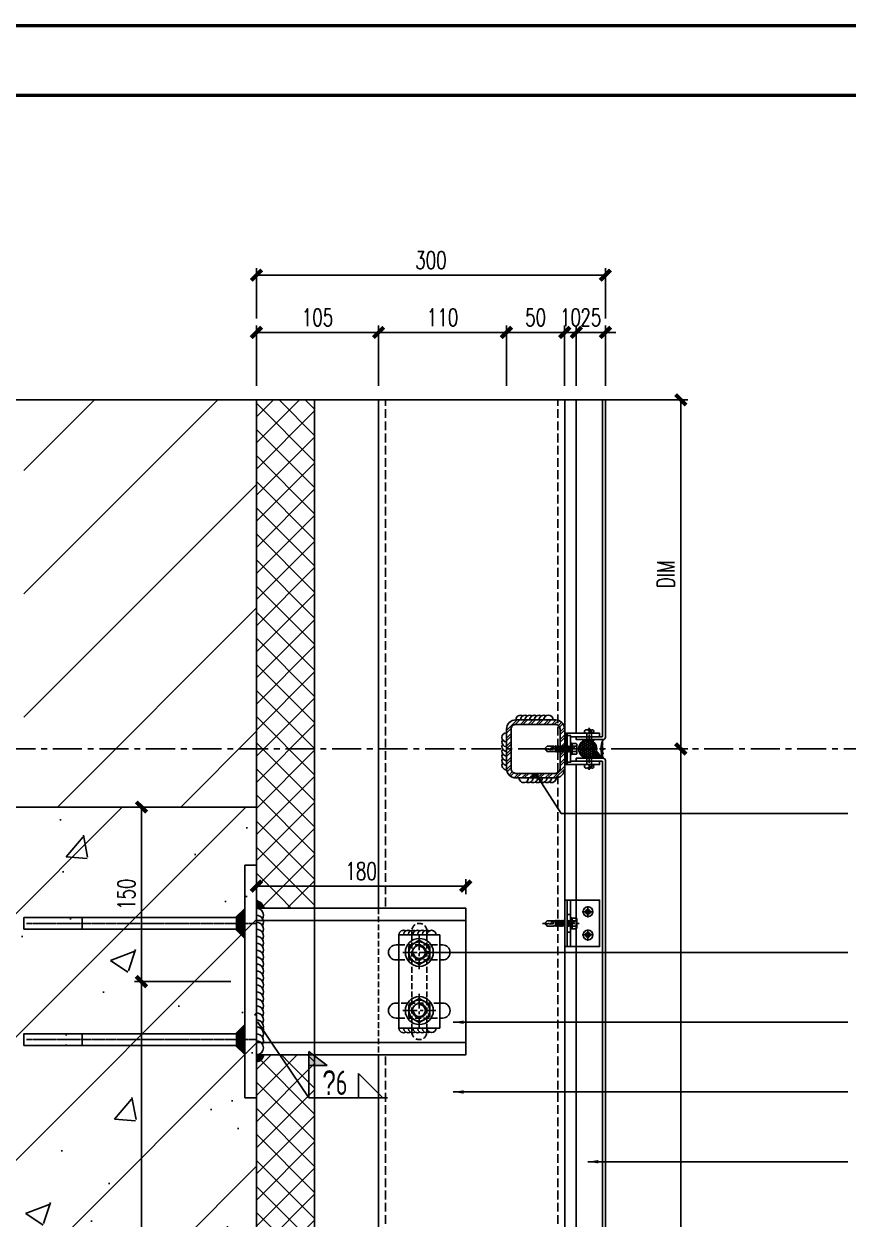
# Model space of a CAD drawing. Extents: x -160106 to 966792, y -663931 to 1550022.
# Drawn here: x -65037 to -64328, y -98109 to -97081 of the extents above; entities that cross this region are included whole.
import ezdxf
from ezdxf.enums import TextEntityAlignment as Align

# ---------------------------------------------------------------- set-up
doc = ezdxf.new("R2010")
doc.units = 0
for name, pattern in [('CENTER', [2, 1.25, -0.25, 0.25, -0.25]), ('ZN-CENTER', [2, 1.25, -0.25, 0.25, -0.25]), ('ZN-DASH', [0.35, 0.25, -0.1])]:
    doc.linetypes.add(name, pattern=pattern)
for name, color, linetype in [('!ZN1-填充-8', 8, 'Continuous'), ('!ZN1-标注-173', 173, 'Continuous'), ('!ZN3-铝板幕墙-3', 3, 'Continuous'), ('!ZN4-焊缝-8', 8, 'Continuous'), ('!ZN4-辅助材料-1', 1, 'Continuous'), ('!ZN4-配件-11', 11, 'Continuous'), ('!ZN5-钢材投影-40', 40, 'Continuous'), ('!ZN5-钢材断面-2', 2, 'Continuous'), ('!ZN5-铝材投影-112', 112, 'Continuous'), ('!ZN6-虚线-8', 8, 'ZN-DASH'), ('!ZN6-轴线-1', 1, 'ZN-CENTER'), ('0-cxFrame', 155, 'Continuous'), ('20剖面图$0$PUB_HATCH', 8, 'Continuous'), ('2钢材断面', 2, 'Continuous'), ('3符号', 173, 'Continuous'), ('40钢材投影', 40, 'Continuous'), ('ALT_CEN-0-30', 1, 'CENTER'), ('AS-WALL', 40, 'Continuous'), ('DIM', 173, 'Continuous'), ('Fill', 8, 'Continuous'), ('焊缝', 8, 'Continuous')]:
    doc.layers.add(name, color=color, linetype=linetype)
doc.layers.add('0-cxText', color=131, linetype='Continuous', lineweight=25)
doc.layers.add('@ZN-型材编号（非打印层）', color=8, linetype='Continuous', plot=False)
doc.styles.add('cx_tuming', font='simhei.ttf')
doc.styles.add('cx_tuqian1', font='')
doc.styles.add('DHTEXT-1', font='ROMANS.shx', dxfattribs={"width": 0.7, "bigfont": 'CHINESE.shx'})
doc.styles.add('HZ_TS_0.7', font='TSSDENG', dxfattribs={"width": 0.7, "bigfont": 'HZTXT'})
doc.styles.add('黑体', font='simhei.ttf', dxfattribs={"height": 12})
doc.styles.get('cx_tuqian1').set_extended_font_data('SimSun')
doc.dimstyles.new('ZN6', dxfattribs={"dimscale": 6, "dimtxt": 2.5, "dimasz": 1.5, "dimexe": 1, "dimexo": 2, "dimgap": 0.9, "dimtad": 1, "dimdec": 0, "dimdsep": 46, "dimtxsty": 'DHTEXT-1', "dimblk": 'ARCHTICK', "dimcen": 2.5, "dimclrd": 173, "dimclre": 173, "dimclrt": 7, "dimazin": 2, "dimtfac": 1, "dimtdec": 1, "dimtix": 1, "dimtmove": 2, "dimatfit": 3, "dimfxl": 0, "dimtolj": 1, "dimtzin": 0, "dimarcsym": 0})

# ---------------------------------------------------------------- blocks, each defined once
blk = doc.blocks.new('*U1991')
at = {"color": 0, "linetype": 'ZN-CENTER', "ltscale": 3}
blk.add_line((24, 0), (-7.3, 0), dxfattribs=at)
at = {"ltscale": 10}
for p, q in [((-5.4, -3.5), (-5.4, 3.5)), ((-1, 4.6), (-4.9, 4.6)), ((-1, 2.3), (-4.9, 2.3)), ((-0.6, -5.1), (-0.6, 5.1)), ((-0.2, 5.5), (0, 4.8)), ((0, -4.8), (0, 4.8)), ((0, 2.1), (14.3, 2.1)), ((1.4, 2.7), (2.2, -2.7)), ((3.2, 2.7), (4, -2.7)), ((5, 2.7), (5.8, -2.7)), ((6.8, 2.7), (7.6, -2.7)), ((8.6, 2.7), (9.4, -2.7)), ((10.4, 2.7), (11.2, -2.7)), ((12.2, 2.7), (13, -2.7)), ((-1, -2.3), (-4.9, -2.3)), ((-1, -4.6), (-4.9, -4.6)), ((-0.2, -5.5), (0, -4.8)), ((14.3, -2.1), (0, -2.1))]:
    blk.add_line(p, q, dxfattribs=at)
for points in [[(1.8, -2.1), (1, 2.1), (1.4, 2.7), (1.8, 2.1), (2.6, -2.1), (2.2, -2.7)], [(3.6, -2.1), (2.8, 2.1), (3.2, 2.7), (3.6, 2.1), (4.4, -2.1), (4, -2.7)], [(5.4, -2.1), (4.6, 2.1), (5, 2.7), (5.4, 2.1), (6.2, -2.1), (5.8, -2.7)], [(7.2, -2.1), (6.4, 2.1), (6.8, 2.7), (7.2, 2.1), (8, -2.1), (7.6, -2.7)], [(9, -2.1), (8.2, 2.1), (8.6, 2.7), (9, 2.1), (9.8, -2.1), (9.4, -2.7)], [(10.8, -2.1), (10, 2.1), (10.4, 2.7), (10.8, 2.1), (11.6, -2.1), (11.2, -2.7)], [(12.6, -2.1), (11.8, 2.1), (12.2, 2.7), (12.6, 2.1), (13.4, -2.1), (13, -2.7)]]:
    blk.add_lwpolyline(points, close=True, dxfattribs=at)
for points in [[(14.3, -2.1, -0.414214), (14.4, -2.2), (14.4, -2.3), (20.2, -2.3), (22, -0.3), (22, 0.3), (20.2, 2.3), (14.4, 2.3), (14.4, 2.2, -0.414214), (14.3, 2.1)], [(16.5, -2.3), (16.4, -1.2), (15.8, -1.5, -0.530462), (15, -1.2), (14.8, 0.1, -0.651316), (15.5, 0.5), (16, 0.2), (16.8, 0.7), (22, -0.3, -0.201226), (20.2, 2.3)]]:
    blk.add_lwpolyline(points, format="xyb", dxfattribs=at)
for centre, radius, start, end in [((-3.9, 3.5), 1.58, 133.1736, 226.8264), ((0.1, 0), 5.58, 155.5673, 204.4327), ((0.1, 3.5), 1.58, 133.1736, 226.8264), ((4.1, 0), 5.58, 155.5673, 204.4327), ((7.5, -2.9), 11.3, 132.4922, 138.6064), ((-3.9, -3.5), 1.58, 133.1736, 226.8264), ((0.1, -3.5), 1.58, 133.1736, 226.8264), ((7.5, 2.9), 11.3, 221.3936, 227.5078)]:
    blk.add_arc(centre, radius, start, end, dxfattribs=at)
at = {"layer": 'Defpoints', "color": 0, "ltscale": 10, "style": 'DHTEXT-1', "width": 0.7}
blk.add_text('5.5', height=1, rotation=90, dxfattribs=at).set_placement((-2.5, -0.9), align=Align.CENTER)
blk = doc.blocks.new('*U2070')
at = {"color": 0, "linetype": 'CENTER', "ltscale": 3}
for p, q in [((4.9, 0), (-4.9, 0)), ((0, 4.9), (0, -4.9))]:
    blk.add_line(p, q, dxfattribs=at)
at = {"linetype": 'ByBlock', "ltscale": 10}
for radius in [4.2, 2, 1.23]:
    blk.add_circle((0, 0), radius, dxfattribs=at)
blk = doc.blocks.new('*U2372')
at = {"ltscale": 0.125}
blk.add_wipeout([(-20, -30), (20, -30), (20, -5), (-20, -5)], dxfattribs=at).dxf.layer = '!ZN6-虚线-8'
at = {"layer": '!ZN1-填充-8'}
h = blk.add_hatch(dxfattribs=at)
h.set_pattern_fill('NET3', color=256, scale=0.75, angle=180, style=0)
h.set_pattern_definition([(180, (-1731.706, 294.7402), (-3e-16, -2.38125), []), (240, (-1731.706, 294.7402), (2.062223, -1.190625), []), (300, (-1731.706, 294.7402), (2.062223, 1.190625), [])])
h.paths.add_polyline_path([(20, 0), (-20, 0), (-20, -2), (20, -2)])
at = {"layer": '!ZN5-铝材投影-112'}
blk.add_lwpolyline([(20, -2), (-20, -2), (-20, -30), (20, -30)], close=True, dxfattribs=at)
at = {"layer": '!ZN6-虚线-8', "color": 8, "linetype": 'ZN-DASH', "ltscale": 20}
blk.add_line((-20, -10), (20, -10), dxfattribs=at)
at = {"layer": '!ZN6-虚线-8', "linetype": 'ZN-DASH', "ltscale": 10}
for p, q in [((-7.5, -5), (-7.5, -2)), ((7.5, -5), (7.5, -2))]:
    blk.add_line(p, q, dxfattribs=at)
at = {"layer": '!ZN4-配件-11', "color": 1, "xscale": -1, "rotation": 270}
for name, p in [('*U1991', (0, -5)), ('*U2070', (-10, -20)), ('*U2070', (10, -20))]:
    blk.add_blockref(name, p, dxfattribs=at)
at = {"ltscale": 0.25}
blk.add_wipeout([(20, 0), (20, -2), (-20, -2), (-20, 0)], dxfattribs=at).dxf.layer = '!ZN4-辅助材料-1'
at = {"layer": '!ZN4-辅助材料-1'}
blk.add_lwpolyline([(20, 0), (-20, 0), (-20, -2), (20, -2)], close=True, dxfattribs=at)
at = {"layer": '!ZN5-铝材投影-112', "ltscale": 0.25}
blk.add_line((-20, -5), (20, -5), dxfattribs=at)
blk = doc.blocks.new('方管钢50x4')
at = {"layer": 'Fill'}
h = blk.add_hatch(dxfattribs=at)
h.set_pattern_fill('ANSI32', color=8, scale=0.5, style=0)
h.set_pattern_definition([(45, (-2819.7443, -883.732), (-3.367596, 3.367596), []), (45, (-2817.499, -883.732), (-3.367596, 3.367596), [])])
edge = h.paths.add_edge_path(flags=16)
edge.add_line((-17, 21), (17, 21))
edge.add_arc((17, 17), 4, 0, 90, ccw=False)
edge.add_line((21, 17), (21, -17))
edge.add_arc((17, -17), 4, 270, 360, ccw=False)
edge.add_line((17, -21), (-17, -21))
edge.add_arc((-17, -17), 4, 180, 270, ccw=False)
edge.add_line((-21, -17), (-21, 17))
edge.add_arc((-17, 17), 4, 90, 180, ccw=False)
edge = h.paths.add_edge_path()
edge.add_line((-17, 25), (17, 25))
edge.add_arc((17, 17), 8, 0, 90, ccw=False)
edge.add_line((25, 17), (25, -17))
edge.add_arc((17, -17), 8, 270, 360, ccw=False)
edge.add_line((17, -25), (-17, -25))
edge.add_arc((-17, -17), 8, 180, 270, ccw=False)
edge.add_line((-25, -17), (-25, 17))
edge.add_arc((-17, 17), 8, 90, 180, ccw=False)
for points in [[(-17, 25), (17, 25, -0.414214), (25, 17), (25, -17, -0.414214), (17, -25), (-17, -25, -0.414214), (-25, -17), (-25, 17, -0.414214)], [(-17, 21), (17, 21, -0.414214), (21, 17), (21, -17, -0.414214), (17, -21), (-17, -21, -0.414214), (-21, -17), (-21, 17, -0.414214)]]:
    blk.add_lwpolyline(points, format="xyb", close=True)
at = {"layer": '@ZN-型材编号（非打印层）', "style": 'DHTEXT-1', "width": 0.7}
blk.add_text('50x4', height=2, dxfattribs=at).set_placement((-0.5, -23), align=Align.MIDDLE_CENTER)
blk = doc.blocks.new('*U2371')
at = {"layer": '!ZN5-钢材断面-2'}
blk.add_blockref('方管钢50x4', (0, 0), dxfattribs=at)
blk = doc.blocks.new('*U3385')
at = {"linetype": 'ZN-DASH', "ltscale": 20}
blk.add_wipeout([(-180, -63), (0, -63), (0, 63), (-180, 63)], dxfattribs=at).dxf.layer = '!ZN6-虚线-8'
at = {"layer": '!ZN4-焊缝-8', "ltscale": 0.1}
h = blk.add_hatch(color=256, dxfattribs=at)
edge = h.paths.add_edge_path()
edge.add_line((-174, 63), (-180, 63))
edge.add_line((-180, 63), (-180, 69))
edge.add_arc((-180, 63), 6, 0, 90, ccw=False)
h = blk.add_hatch(color=256, dxfattribs=at)
edge = h.paths.add_edge_path()
edge.add_line((-174, -63), (-180, -63))
edge.add_line((-180, -63), (-180, -69))
edge.add_arc((-180, -63), 6, 270, 360)
for points in [[(-174, 63), (-180, 63), (-180, 69, -0.414214)], [(-174, -63), (-180, -63), (-180, -69, 0.414214)]]:
    blk.add_lwpolyline(points, format="xyb", close=True, dxfattribs=at)
at = {"layer": '!ZN4-焊缝-8', "color": 8, "ltscale": 20}
blk.add_lwpolyline([(-180, -63, 1), (-180, -51, -0.267949), (-174.8, -54, 0.57735), (-180, -45, -0.267949), (-174.8, -48, 0.57735), (-180, -39, -0.267949), (-174.8, -42, 0.57735), (-180, -33, -0.267949), (-174.8, -36, 0.57735), (-180, -27, -0.267949), (-174.8, -30, 0.57735), (-180, -21, -0.267949), (-174.8, -24, 0.57735), (-180, -15, -0.267949), (-174.8, -18, 0.57735), (-180, -9, -0.267949), (-174.8, -12, 0.57735), (-180, -3, -0.267949), (-174.8, -6, 0.57735), (-180, 3, -0.267949), (-174.8, 0, 0.57735), (-180, 9, -0.267949), (-174.8, 6, 0.57735), (-180, 15, -0.267949), (-174.8, 12, 0.57735), (-180, 21, -0.267949), (-174.8, 18, 0.57735), (-180, 27, -0.267949), (-174.8, 24, 0.57735), (-180, 33, -0.267949), (-174.8, 30, 0.57735), (-180, 39, -0.267949), (-174.8, 36, 0.57735), (-180, 45, -0.267949), (-174.8, 42, 0.57735), (-180, 51, -0.267949), (-174.8, 48, 0.57735), (-180, 57, -0.267949), (-174.8, 54, 0.57735), (-180, 63)], format="xyb", dxfattribs=at)
at = {"layer": '!ZN4-焊缝-8', "ltscale": 0.1}
for points in [[(-57.5, 40, -0.57735), (-51.5, 43.5, 0.267949), (-53.5, 40, -0.57735), (-47.5, 43.5, 0.267949), (-49.5, 40, -0.57735), (-43.5, 43.5, 0.267949), (-45.5, 40, -0.57735), (-39.5, 43.5, 0.267949), (-41.5, 40, -0.57735), (-35.5, 43.5, 0.267949), (-37.5, 40, -0.57735), (-31.5, 43.5, 0.267949), (-33.5, 40, -1), (-25.5, 40, -1)], [(-57.5, -40, 0.57735), (-51.5, -43.5, -0.267949), (-53.5, -40, 0.57735), (-47.5, -43.5, -0.267949), (-49.5, -40, 0.57735), (-43.5, -43.5, -0.267949), (-45.5, -40, 0.57735), (-39.5, -43.5, -0.267949), (-41.5, -40, 0.57735), (-35.5, -43.5, -0.267949), (-37.5, -40, 0.57735), (-31.5, -43.5, -0.267949), (-33.5, -40, 1), (-25.5, -40, 1)]]:
    blk.add_lwpolyline(points, format="xyb", dxfattribs=at)
at = {"layer": '!ZN4-配件-11', "linetype": 'ByBlock', "ltscale": 10}
for points in [[(-31, 30.2), (-40, 35.4), (-49, 30.2), (-49, 19.8), (-40, 14.6), (-31, 19.8)], [(-31, -19.8), (-40, -14.6), (-49, -19.8), (-49, -30.2), (-40, -35.4), (-31, -30.2)]]:
    blk.add_lwpolyline(points, close=True, dxfattribs=at)
for centre, radius in [((-40, 25), 12), ((-40, 25), 9), ((-40, 25), 6), ((-40, -25), 12), ((-40, -25), 9), ((-40, -25), 6)]:
    blk.add_circle(centre, radius, dxfattribs=at)
for centre in [(-40, 25), (-40, -25)]:
    blk.add_arc(centre, 5.19, 180, 90, dxfattribs=at)
at = {"layer": '!ZN5-钢材投影-40'}
for p, q in [((-180, 52.4), (0, 52.4)), ((-180, -52.4), (0, -52.4))]:
    blk.add_line(p, q, dxfattribs=at)
for points in [[(-180, -63), (0, -63), (0, 63), (-180, 63)], [(-57.5, -40), (-22.5, -40), (-22.5, 40), (-57.5, 40), (-57.5, -40)]]:
    blk.add_lwpolyline(points, close=True, dxfattribs=at)
for points in [[(-57.5, 18.5), (-60, 18.5, -1), (-60, 31.5), (-57.5, 31.5)], [(-22.5, 31.5), (-20, 31.5, -1), (-20, 18.5), (-22.5, 18.5)], [(-57.5, -18.5), (-60, -18.5, 1), (-60, -31.5), (-57.5, -31.5)], [(-22.5, -31.5), (-20, -31.5, 1), (-20, -18.5), (-22.5, -18.5)]]:
    blk.add_lwpolyline(points, format="xyb", dxfattribs=at)
at = {"layer": '!ZN6-虚线-8', "linetype": 'ZN-DASH', "ltscale": 20}
for p, q in [((-75, 63), (-75, -63)), ((-57.5, 31.5), (-22.5, 31.5)), ((-57.5, 18.5), (-22.5, 18.5)), ((-22.5, -18.5), (-57.5, -18.5)), ((-57.5, -31.5), (-22.5, -31.5))]:
    blk.add_line(p, q, dxfattribs=at)
blk.add_lwpolyline([(-33.5, 40.5), (-33.5, -41.5), (-33.5, -43.5, -1), (-46.5, -43.5), (-46.5, -41.5), (-46.5, 40.5), (-46.5, 43.5, -1), (-33.5, 43.5)], format="xyb", close=True, dxfattribs=at)
at = {"layer": '!ZN6-轴线-1', "color": 1, "linetype": 'ZN-CENTER', "ltscale": 10}
for p, q in [((-40, 39.3), (-40, 10.7)), ((-54.3, 25), (-25.7, 25)), ((-40, -10.7), (-40, -39.3)), ((-54.3, -25), (-25.7, -25))]:
    blk.add_line(p, q, dxfattribs=at)
blk = doc.blocks.new('A$Cec10f56f')
at = {"layer": '!ZN1-填充-8'}
h = blk.add_hatch(color=252, dxfattribs=at)
h.dxf.hatch_style = 1
h.paths.add_polyline_path([(10, 55), (10, 62.9), (18, 55)])
h = blk.add_hatch(color=252, dxfattribs=at)
h.dxf.hatch_style = 1
h.paths.add_polyline_path([(18, 55), (18, 45), (10, 45), (10, 55)])
h = blk.add_hatch(color=252, dxfattribs=at)
h.dxf.hatch_style = 1
h.paths.add_polyline_path([(10, 45), (10, 37.1), (18, 45)])
h = blk.add_hatch(color=252, dxfattribs=at)
h.dxf.hatch_style = 1
h.paths.add_polyline_path([(10, -45), (10, -37.1), (18, -45)])
h = blk.add_hatch(color=252, dxfattribs=at)
h.dxf.hatch_style = 1
h.paths.add_polyline_path([(18, -45), (18, -55), (10, -55), (10, -45)])
h = blk.add_hatch(color=252, dxfattribs=at)
h.dxf.hatch_style = 1
h.paths.add_polyline_path([(10, -55), (10, -62.9), (18, -55)])
at = {"layer": '2钢材断面'}
for p, q in [((0, 100), (10, 100)), ((0, 100), (0, -100)), ((10, 100), (10, 45)), ((10, 45), (10, -44)), ((10, -44), (10, -100)), ((0, -100), (10, -100))]:
    blk.add_line(p, q, dxfattribs=at)
at = {"layer": '40钢材投影'}
for p, q in [((18, 55), (10, 62.9)), ((10, 55), (200, 55)), ((200, 55), (200, 45)), ((10, 45), (200, 45)), ((18, 45), (10, 37.1)), ((18, -45), (10, -37.1)), ((10, -45), (200, -45)), ((200, -45), (200, -55)), ((10, -55), (200, -55)), ((18, -55), (10, -62.9))]:
    blk.add_line(p, q, dxfattribs=at)
for points in [[(172, 45), (150, 45), (150, 55), (200, 55), (200, 45), (184, 45)], [(172, -55), (150, -55), (150, -45), (200, -45), (200, -55), (184, -55)]]:
    blk.add_lwpolyline(points, dxfattribs=at)
at = {"layer": 'ALT_CEN-0-30', "ltscale": 0.3}
for p, q in [((0, 50), (197.8, 50)), ((0, -50), (197.8, -50))]:
    blk.add_line(p, q, dxfattribs=at)
blk = doc.blocks.new('铝板16mm胶缝')
at = {"layer": '!ZN1-填充-8'}
h = blk.add_hatch(dxfattribs=at)
h.set_pattern_fill('HONEY', color=256, scale=0.7, angle=-270, style=0)
h.set_pattern_definition([(90, (10097.3199, 185.0233), (-0.9623705, 1.666875), [1.11125, -2.2225]), (210, (10097.3199, 185.0233), (-0.962370845, -1.6668748), [1.11125, -2.2225]), (150, (10097.3199, 185.0233), (-1.924741345, 2e-07), [-2.2225, 1.11125])])
edge = h.paths.add_edge_path()
edge.add_ellipse((-8.5, 14.6), major_axis=(-8, 0), ratio=0.974793, start_angle=0, end_angle=360)
h = blk.add_hatch(dxfattribs=at)
h.set_pattern_fill('ANSI35', color=256, scale=0.5, angle=-270, style=0)
h.set_pattern_definition([(135, (0, 0), (-1.12253, -1.12253), []), (135, (0, 1.1225), (-1.12253, -1.12253), [1.984375, -0.396875, 0, -0.396875])])
edge = h.paths.add_edge_path()
edge.add_line((-0.5, 1.4), (-0.5, 14.6))
edge.add_line((-16.5, 1.4), (-16.5, 14.6))
edge.add_ellipse((-8.5, 14.6), major_axis=(-8, 0), ratio=0.974793, start_angle=0, end_angle=180)
edge.add_arc((-8.5, -14.4), 17.7, 63.1657, 116.8343)
at = {"layer": '!ZN4-辅助材料-1', "ltscale": 0.5}
blk.add_arc((-8.5, -14.4), 17.7, 63.1657, 116.8343, dxfattribs=at)
blk.add_ellipse((-8.5, 14.6), major_axis=(-8, 0), ratio=0.974793, dxfattribs=at)
at = {"layer": 'Defpoints', "ltscale": 0.5}
for p in [(-16.5, -0.6), (-8.5, -0.6), (-0.5, -0.6)]:
    blk.add_point(p, dxfattribs=at)
blk = doc.blocks.new('*U3378')
at = {"color": 0, "linetype": 'ZN-CENTER', "ltscale": 3}
blk.add_line((24, 0), (-7.3, 0), dxfattribs=at)
at = {"ltscale": 10}
for p, q in [((-5.4, -3.5), (-5.4, 3.5)), ((-1, 4.6), (-4.9, 4.6)), ((-1, 2.3), (-4.9, 2.3)), ((-0.6, -5.1), (-0.6, 5.1)), ((-0.2, 5.5), (0, 4.8)), ((0, -4.8), (0, 4.8)), ((0, 2.1), (14.3, 2.1)), ((1.4, 2.7), (2.2, -2.7)), ((3.2, 2.7), (4, -2.7)), ((5, 2.7), (5.8, -2.7)), ((6.8, 2.7), (7.6, -2.7)), ((8.6, 2.7), (9.4, -2.7)), ((10.4, 2.7), (11.2, -2.7)), ((12.2, 2.7), (13, -2.7)), ((-1, -2.3), (-4.9, -2.3)), ((-1, -4.6), (-4.9, -4.6)), ((-0.2, -5.5), (0, -4.8)), ((14.3, -2.1), (0, -2.1))]:
    blk.add_line(p, q, dxfattribs=at)
for points in [[(1.8, -2.1), (1, 2.1), (1.4, 2.7), (1.8, 2.1), (2.6, -2.1), (2.2, -2.7)], [(3.6, -2.1), (2.8, 2.1), (3.2, 2.7), (3.6, 2.1), (4.4, -2.1), (4, -2.7)], [(5.4, -2.1), (4.6, 2.1), (5, 2.7), (5.4, 2.1), (6.2, -2.1), (5.8, -2.7)], [(7.2, -2.1), (6.4, 2.1), (6.8, 2.7), (7.2, 2.1), (8, -2.1), (7.6, -2.7)], [(9, -2.1), (8.2, 2.1), (8.6, 2.7), (9, 2.1), (9.8, -2.1), (9.4, -2.7)], [(10.8, -2.1), (10, 2.1), (10.4, 2.7), (10.8, 2.1), (11.6, -2.1), (11.2, -2.7)], [(12.6, -2.1), (11.8, 2.1), (12.2, 2.7), (12.6, 2.1), (13.4, -2.1), (13, -2.7)]]:
    blk.add_lwpolyline(points, close=True, dxfattribs=at)
for points in [[(14.3, -2.1, -0.414214), (14.4, -2.2), (14.4, -2.3), (20.2, -2.3), (22, -0.3), (22, 0.3), (20.2, 2.3), (14.4, 2.3), (14.4, 2.2, -0.414214), (14.3, 2.1)], [(16.5, -2.3), (16.4, -1.2), (15.8, -1.5, -0.530462), (15, -1.2), (14.8, 0.1, -0.651316), (15.5, 0.5), (16, 0.2), (16.8, 0.7), (22, -0.3, -0.201226), (20.2, 2.3)]]:
    blk.add_lwpolyline(points, format="xyb", dxfattribs=at)
for centre, radius, start, end in [((-3.9, 3.5), 1.58, 133.1736, 226.8264), ((0.1, 0), 5.58, 155.5673, 204.4327), ((0.1, 3.5), 1.58, 133.1736, 226.8264), ((4.1, 0), 5.58, 155.5673, 204.4327), ((7.5, -2.9), 11.3, 132.4922, 138.6064), ((-3.9, -3.5), 1.58, 133.1736, 226.8264), ((0.1, -3.5), 1.58, 133.1736, 226.8264), ((7.5, 2.9), 11.3, 221.3936, 227.5078)]:
    blk.add_arc(centre, radius, start, end, dxfattribs=at)
at = {"layer": 'Defpoints', "color": 0, "ltscale": 10, "style": 'DHTEXT-1', "width": 0.7}
blk.add_text('5.5', height=1, rotation=90, dxfattribs=at).set_placement((-2.5, -0.9), align=Align.CENTER)
blk = doc.blocks.new('铝板连接件1(新规)')
at = {"layer": '!ZN1-填充-8'}
h = blk.add_hatch(dxfattribs=at)
h.set_pattern_fill('NET3', color=256, scale=0.4, angle=180, style=0)
h.set_pattern_definition([(180, (18968.597, 39999.0891), (-1e-15, -1.27), []), (240, (18968.597, 39999.0891), (1.099852263, -0.635), []), (300, (18968.597, 39999.0891), (1.099852263, 0.635), [])])
h.paths.add_polyline_path([(-13.5, 2), (-13.5, 0), (13.5, 0), (13.5, 2)])
at = {"layer": '!ZN4-辅助材料-1', "ltscale": 5}
blk.add_lwpolyline([(-13.5, 2), (-13.5, 0), (13.5, 0), (13.5, 2)], close=True, dxfattribs=at)
at = {"layer": '!ZN5-铝材投影-112'}
for points in [[(11.5, 2), (-13.5, 2), (-13.5, 30), (-10.5, 30), (-10.5, 5), (11.5, 5)], [(-11.5, 2), (13.5, 2), (13.5, 30), (10.5, 30), (10.5, 5), (-11.5, 5)]]:
    blk.add_lwpolyline(points, close=True, dxfattribs=at)
at = {"layer": '!ZN4-配件-11', "color": 1, "rotation": 270}
blk.add_blockref('*U3378', (0, 5), dxfattribs=at)
blk = doc.blocks.new('*U3379')
at = {"color": 0, "linetype": 'CENTER', "ltscale": 3}
blk.add_line((10, 0), (-2.5, 0), dxfattribs=at)
at = {"linetype": 'ByBlock', "lineweight": -2, "ltscale": 10}
for p, q in [((-1.2, -3), (-1.2, 3)), ((0, 4.2), (0, -4.2)), ((5.5, 2), (0, 2)), ((5.5, 2.5), (5.5, -2.5)), ((5.5, -2), (0, -2))]:
    blk.add_line(p, q, dxfattribs=at)
for centre, radius, start, end in [((4.4, 0), 5.96, 160.395, 199.605), ((0, 3), 1.2, 90, 180), ((7, 2.5), 1.5, 348.448, 180), ((16.2, 0), 8, 164.3308, 195.6692), ((6.2, 0), 2.67, 323.2266, 36.7843), ((0, -3), 1.2, 180, 270), ((7, -2.5), 1.5, 180, 11.552)]:
    blk.add_arc(centre, radius, start, end, dxfattribs=at)
at = {"layer": 'Defpoints', "color": 0, "ltscale": 10, "style": 'DHTEXT-1', "width": 0.7}
blk.add_text('D4', height=1, rotation=90, dxfattribs=at).set_placement((7.4, -1.8), align=Align.CENTER)
blk = doc.blocks.new('*U3384')
at = {"layer": '!ZN3-铝板幕墙-3'}
for p, q in [((-13.5, -5), (-1134, -5)), ((13.5, -5), (300.2, -5))]:
    blk.add_line(p, q, dxfattribs=at)
for points in [[(-1134, -30), (-10, -30, 0.414214), (-8, -28), (-8, -5), (-10.5, -5), (-10.5, -27, -0.414214), (-11, -27.5), (-1134, -27.5)], [(300.2, -30), (10, -30, -0.414214), (8, -28), (8, -5), (10.5, -5), (10.5, -27, 0.414214), (11, -27.5), (300.2, -27.5)]]:
    blk.add_lwpolyline(points, format="xyb", dxfattribs=at)
at = {"layer": '!ZN4-辅助材料-1'}
blk.add_blockref('铝板16mm胶缝', (8.5, -29.4), dxfattribs=at)
at = {"layer": '!ZN4-配件-11', "rotation": 180}
blk.add_blockref('铝板连接件1(新规)', (0, 5), dxfattribs=at)
at = {"layer": '!ZN4-配件-11', "color": 1, "xscale": -1}
blk.add_blockref('*U3379', (-8, -16), dxfattribs=at)
at = {"layer": '!ZN4-配件-11', "color": 1}
blk.add_blockref('*U3379', (8, -16), dxfattribs=at)
blk = doc.blocks.new('TK22.A2 L(Dragon)')
at = {"layer": '0-cxFrame', "color": 7, "const_width": 0.5}
blk.add_lwpolyline([(0, 0), (-594, 0), (-594, 420), (0, 420)], close=True, dxfattribs=at)
at = {"layer": '0-cxFrame', "const_width": 0.5}
blk.add_lwpolyline([(-80, 10), (-574, 10), (-574, 410), (-80, 410)], close=True, dxfattribs=at)
at = {"style": '黑体', "flags": 4}
blk.add_attdef('图幅', text='', height=3.3, dxfattribs=at).set_placement((-40, 3), align=Align.RIGHT)
at = {"layer": '0-cxText', "flags": 4}
for tag, height, style, p in [('建设单位', 3.5, 'cx_tuming', (-45, 240)), ('项目名称', 3.5, 'cx_tuming', (-45, 210)), ('子项名称', 3.5, 'cx_tuming', (-45, 180)), ('工程编号', 3.3, 'cx_tuqian1', (-35, 165)), ('图名1', 3.5, 'cx_tuming', (-45, 87)), ('图名2', 3.5, 'cx_tuming', (-45, 79)), ('图名3', 3.5, 'cx_tuming', (-45, 71)), ('出图日期', 3.3, 'cx_tuqian1', (-39, 60)), ('专业', 3.3, 'cx_tuqian1', (-55, 52)), ('图号', 3.3, 'cx_tuqian1', (-55, 44)), ('版次', 3.3, 'cx_tuqian1', (-20, 44))]:
    blk.add_attdef(tag, text='', height=height, dxfattribs=dict(at, style=style)).set_placement(p, align=Align.MIDDLE)
at = {"layer": 'Defpoints', "color": 6, "flags": 4}
for tag, height, style, p in [('tufu', 3.3, '黑体', (-12, 12)), ('dwfname', 4, 'cx_tuqian1', (-80, 3))]:
    blk.add_attdef(tag, text='', height=height, dxfattribs=dict(at, style=style)).set_placement(p, align=Align.RIGHT)
blk = doc.blocks.new('_ArchTick')
at = {"color": 0, "linetype": 'ByBlock', "const_width": 0.4}
blk.add_lwpolyline([(-0.5, -0.5), (0.5, 0.5)], dxfattribs=at)
blk = doc.blocks.new('*D3391')
at = {"layer": 'Defpoints', "color": 0, "ltscale": 60, "transparency": 16777216}
for p in [(-64536.6, -97704.2), (-64471.7, -97704.2), (-64536.6, -98854.2)]:
    blk.add_point(p, dxfattribs=at)
at = {"layer": 'DIM', "color": 173, "linetype": 'ByBlock', "lineweight": -2, "ltscale": 60, "transparency": 16777216}
for p, q in [((-64524.6, -97704.2), (-64465.7, -97704.2)), ((-64471.7, -98854.2), (-64471.7, -97704.2)), ((-64524.6, -98854.2), (-64465.7, -98854.2))]:
    blk.add_line(p, q, dxfattribs=at)
at = {"layer": 'DIM', "color": 173, "lineweight": -2, "ltscale": 60, "transparency": 16777216, "xscale": 9, "yscale": 9, "zscale": 9}
for p, rotation in [((-64471.7, -97704.2), 90), ((-64471.7, -98854.2), 270)]:
    blk.add_blockref('_ArchTick', p, dxfattribs=dict(at, rotation=rotation))
at = {"layer": 'DIM', "color": 7, "ltscale": 60, "transparency": 16777216, "insert": (-64484.6, -98279.2), "char_height": 15, "attachment_point": 5, "rotation": 90, "style": 'DHTEXT-1'}
blk.add_mtext('\\A1;1150', dxfattribs=at)
blk = doc.blocks.new('*D3400')
at = {"layer": 'Defpoints', "color": 0, "ltscale": 60, "transparency": 16777216}
for p in [(-64536.6, -97404), (-64536.6, -97704.2), (-64471.7, -97704.2)]:
    blk.add_point(p, dxfattribs=at)
at = {"layer": 'DIM', "color": 173, "linetype": 'ByBlock', "lineweight": -2, "ltscale": 60, "transparency": 16777216}
for p, q in [((-64524.6, -97404), (-64465.7, -97404)), ((-64471.7, -97404), (-64471.7, -97704.2)), ((-64524.6, -97704.2), (-64465.7, -97704.2))]:
    blk.add_line(p, q, dxfattribs=at)
at = {"layer": 'DIM', "color": 173, "lineweight": -2, "ltscale": 60, "transparency": 16777216, "xscale": 9, "yscale": 9, "zscale": 9}
for p, rotation in [((-64471.7, -97404), 90), ((-64471.7, -97704.2), 270)]:
    blk.add_blockref('_ArchTick', p, dxfattribs=dict(at, rotation=rotation))
at = {"layer": 'DIM', "color": 7, "ltscale": 60, "transparency": 16777216, "insert": (-64484.6, -97554.1), "char_height": 15, "attachment_point": 5, "rotation": 90, "style": 'DHTEXT-1'}
blk.add_mtext('\\A1;DIM', dxfattribs=at)
blk = doc.blocks.new('*D3401')
at = {"layer": 'Defpoints', "color": 0, "ltscale": 60, "transparency": 16777216}
for p in [(-64731.6, -97346), (-64836.6, -97404), (-64731.6, -97404)]:
    blk.add_point(p, dxfattribs=at)
at = {"layer": 'DIM', "color": 173, "linetype": 'ByBlock', "lineweight": -2, "ltscale": 60, "transparency": 16777216}
for p, q in [((-64836.6, -97392), (-64836.6, -97340)), ((-64836.6, -97346), (-64731.6, -97346)), ((-64731.6, -97392), (-64731.6, -97340))]:
    blk.add_line(p, q, dxfattribs=at)
at = {"layer": 'DIM', "color": 173, "lineweight": -2, "ltscale": 60, "transparency": 16777216, "xscale": 9, "yscale": 9, "zscale": 9, "rotation": 180}
blk.add_blockref('_ArchTick', (-64836.6, -97346), dxfattribs=at)
at = {"layer": 'DIM', "color": 173, "lineweight": -2, "ltscale": 60, "transparency": 16777216, "xscale": 9, "yscale": 9, "zscale": 9}
blk.add_blockref('_ArchTick', (-64731.6, -97346), dxfattribs=at)
at = {"layer": 'DIM', "color": 7, "ltscale": 60, "transparency": 16777216, "insert": (-64784.1, -97333.1), "char_height": 15, "attachment_point": 5, "style": 'DHTEXT-1'}
blk.add_mtext('\\A1;105', dxfattribs=at)
blk = doc.blocks.new('*D3402')
at = {"layer": 'Defpoints', "color": 0, "ltscale": 60, "transparency": 16777216}
for p in [(-64731.6, -97346), (-64731.6, -97404), (-64621.6, -97404)]:
    blk.add_point(p, dxfattribs=at)
at = {"layer": 'DIM', "color": 173, "linetype": 'ByBlock', "lineweight": -2, "ltscale": 60, "transparency": 16777216}
for p, q in [((-64731.6, -97392), (-64731.6, -97340)), ((-64621.6, -97346), (-64731.6, -97346)), ((-64621.6, -97392), (-64621.6, -97340))]:
    blk.add_line(p, q, dxfattribs=at)
at = {"layer": 'DIM', "color": 173, "lineweight": -2, "ltscale": 60, "transparency": 16777216, "xscale": 9, "yscale": 9, "zscale": 9, "rotation": 180}
blk.add_blockref('_ArchTick', (-64731.6, -97346), dxfattribs=at)
at = {"layer": 'DIM', "color": 173, "lineweight": -2, "ltscale": 60, "transparency": 16777216, "xscale": 9, "yscale": 9, "zscale": 9}
blk.add_blockref('_ArchTick', (-64621.6, -97346), dxfattribs=at)
at = {"layer": 'DIM', "color": 7, "ltscale": 60, "transparency": 16777216, "insert": (-64676.6, -97333.1), "char_height": 15, "attachment_point": 5, "style": 'DHTEXT-1'}
blk.add_mtext('\\A1;110', dxfattribs=at)
blk = doc.blocks.new('*D3403')
at = {"layer": 'Defpoints', "color": 0, "ltscale": 60, "transparency": 16777216}
for p in [(-64571.6, -97346), (-64621.6, -97404), (-64571.6, -97404)]:
    blk.add_point(p, dxfattribs=at)
at = {"layer": 'DIM', "color": 173, "linetype": 'ByBlock', "lineweight": -2, "ltscale": 60, "transparency": 16777216}
for p, q in [((-64621.6, -97392), (-64621.6, -97340)), ((-64621.6, -97346), (-64571.6, -97346)), ((-64571.6, -97392), (-64571.6, -97340))]:
    blk.add_line(p, q, dxfattribs=at)
at = {"layer": 'DIM', "color": 173, "lineweight": -2, "ltscale": 60, "transparency": 16777216, "xscale": 9, "yscale": 9, "zscale": 9, "rotation": 180}
blk.add_blockref('_ArchTick', (-64621.6, -97346), dxfattribs=at)
at = {"layer": 'DIM', "color": 173, "lineweight": -2, "ltscale": 60, "transparency": 16777216, "xscale": 9, "yscale": 9, "zscale": 9}
blk.add_blockref('_ArchTick', (-64571.6, -97346), dxfattribs=at)
at = {"layer": 'DIM', "color": 7, "ltscale": 60, "transparency": 16777216, "insert": (-64596.6, -97333.1), "char_height": 15, "attachment_point": 5, "style": 'DHTEXT-1'}
blk.add_mtext('\\A1;50', dxfattribs=at)
blk = doc.blocks.new('*D3404')
at = {"layer": 'Defpoints', "color": 0, "ltscale": 60, "transparency": 16777216}
for p in [(-64571.6, -97346), (-64571.6, -97404), (-64561.6, -97404)]:
    blk.add_point(p, dxfattribs=at)
at = {"layer": 'DIM', "color": 173, "linetype": 'ByBlock', "lineweight": -2, "ltscale": 60, "transparency": 16777216}
for p, q in [((-64571.6, -97346), (-64580.6, -97346)), ((-64571.6, -97392), (-64571.6, -97340)), ((-64561.6, -97346), (-64571.6, -97346)), ((-64561.6, -97392), (-64561.6, -97340)), ((-64561.6, -97346), (-64552.6, -97346))]:
    blk.add_line(p, q, dxfattribs=at)
at = {"layer": 'DIM', "color": 173, "lineweight": -2, "ltscale": 60, "transparency": 16777216, "xscale": 9, "yscale": 9, "zscale": 9}
blk.add_blockref('_ArchTick', (-64571.6, -97346), dxfattribs=at)
at = {"layer": 'DIM', "color": 173, "lineweight": -2, "ltscale": 60, "transparency": 16777216, "xscale": 9, "yscale": 9, "zscale": 9, "rotation": 180}
blk.add_blockref('_ArchTick', (-64561.6, -97346), dxfattribs=at)
at = {"layer": 'DIM', "color": 7, "ltscale": 60, "transparency": 16777216, "insert": (-64566.6, -97333.1), "char_height": 15, "attachment_point": 5, "style": 'DHTEXT-1'}
blk.add_mtext('\\A1;10', dxfattribs=at)
blk = doc.blocks.new('*D3405')
at = {"layer": 'Defpoints', "color": 0, "ltscale": 60, "transparency": 16777216}
for p in [(-64536.6, -97346), (-64561.6, -97404), (-64536.6, -97404)]:
    blk.add_point(p, dxfattribs=at)
at = {"layer": 'DIM', "color": 173, "linetype": 'ByBlock', "lineweight": -2, "ltscale": 60, "transparency": 16777216}
for p, q in [((-64561.6, -97346), (-64570.6, -97346)), ((-64561.6, -97392), (-64561.6, -97340)), ((-64561.6, -97346), (-64536.6, -97346)), ((-64536.6, -97392), (-64536.6, -97340)), ((-64536.6, -97346), (-64527.6, -97346))]:
    blk.add_line(p, q, dxfattribs=at)
at = {"layer": 'DIM', "color": 173, "lineweight": -2, "ltscale": 60, "transparency": 16777216, "xscale": 9, "yscale": 9, "zscale": 9}
blk.add_blockref('_ArchTick', (-64561.6, -97346), dxfattribs=at)
at = {"layer": 'DIM', "color": 173, "lineweight": -2, "ltscale": 60, "transparency": 16777216, "xscale": 9, "yscale": 9, "zscale": 9, "rotation": 180}
blk.add_blockref('_ArchTick', (-64536.6, -97346), dxfattribs=at)
at = {"layer": 'DIM', "color": 7, "ltscale": 60, "transparency": 16777216, "insert": (-64549.1, -97333.1), "char_height": 15, "attachment_point": 5, "style": 'DHTEXT-1'}
blk.add_mtext('\\A1;25', dxfattribs=at)
blk = doc.blocks.new('*D3406')
at = {"layer": 'Defpoints', "color": 0, "ltscale": 60, "transparency": 16777216}
for p in [(-64836.6, -97296.8), (-64836.6, -97346), (-64536.6, -97346)]:
    blk.add_point(p, dxfattribs=at)
at = {"layer": 'DIM', "color": 173, "linetype": 'ByBlock', "lineweight": -2, "ltscale": 60, "transparency": 16777216}
for p, q in [((-64836.6, -97334), (-64836.6, -97290.8)), ((-64536.6, -97334), (-64536.6, -97290.8)), ((-64536.6, -97296.8), (-64836.6, -97296.8))]:
    blk.add_line(p, q, dxfattribs=at)
at = {"layer": 'DIM', "color": 173, "lineweight": -2, "ltscale": 60, "transparency": 16777216, "xscale": 9, "yscale": 9, "zscale": 9, "rotation": 180}
blk.add_blockref('_ArchTick', (-64836.6, -97296.8), dxfattribs=at)
at = {"layer": 'DIM', "color": 173, "lineweight": -2, "ltscale": 60, "transparency": 16777216, "xscale": 9, "yscale": 9, "zscale": 9}
blk.add_blockref('_ArchTick', (-64536.6, -97296.8), dxfattribs=at)
at = {"layer": 'DIM', "color": 7, "ltscale": 60, "transparency": 16777216, "insert": (-64686.6, -97283.9), "char_height": 15, "attachment_point": 5, "style": 'DHTEXT-1'}
blk.add_mtext('\\A1;300', dxfattribs=at)
blk = doc.blocks.new('*D3407')
at = {"layer": 'Defpoints', "color": 0, "ltscale": 60, "transparency": 16777216}
for p in [(-64935.5, -97904.2), (-64846.6, -97904.2), (-64836.6, -98424.2)]:
    blk.add_point(p, dxfattribs=at)
at = {"layer": 'DIM', "color": 173, "linetype": 'ByBlock', "lineweight": -2, "ltscale": 60, "transparency": 16777216}
for p, q in [((-64858.6, -97904.2), (-64941.5, -97904.2)), ((-64935.5, -98424.2), (-64935.5, -97904.2)), ((-64848.6, -98424.2), (-64941.5, -98424.2))]:
    blk.add_line(p, q, dxfattribs=at)
at = {"layer": 'DIM', "color": 173, "lineweight": -2, "ltscale": 60, "transparency": 16777216, "xscale": 9, "yscale": 9, "zscale": 9}
for p, rotation in [((-64935.5, -97904.2), 90), ((-64935.5, -98424.2), 270)]:
    blk.add_blockref('_ArchTick', p, dxfattribs=dict(at, rotation=rotation))
at = {"layer": 'DIM', "color": 7, "ltscale": 60, "transparency": 16777216, "insert": (-64948.4, -98164.2), "char_height": 15, "attachment_point": 5, "rotation": 90, "style": 'DHTEXT-1'}
blk.add_mtext('\\A1;520', dxfattribs=at)
blk = doc.blocks.new('*D3408')
at = {"layer": 'Defpoints', "color": 0, "ltscale": 60, "transparency": 16777216}
for p in [(-64836.6, -97754.2), (-64935.5, -97904.2), (-64846.6, -97904.2)]:
    blk.add_point(p, dxfattribs=at)
at = {"layer": 'DIM', "color": 173, "linetype": 'ByBlock', "lineweight": -2, "ltscale": 60, "transparency": 16777216}
for p, q in [((-64848.6, -97754.2), (-64941.5, -97754.2)), ((-64935.5, -97754.2), (-64935.5, -97904.2)), ((-64858.6, -97904.2), (-64941.5, -97904.2))]:
    blk.add_line(p, q, dxfattribs=at)
at = {"layer": 'DIM', "color": 173, "lineweight": -2, "ltscale": 60, "transparency": 16777216, "xscale": 9, "yscale": 9, "zscale": 9}
for p, rotation in [((-64935.5, -97754.2), 90), ((-64935.5, -97904.2), 270)]:
    blk.add_blockref('_ArchTick', p, dxfattribs=dict(at, rotation=rotation))
at = {"layer": 'DIM', "color": 7, "ltscale": 60, "transparency": 16777216, "insert": (-64948.4, -97829.2), "char_height": 15, "attachment_point": 5, "rotation": 90, "style": 'DHTEXT-1'}
blk.add_mtext('\\A1;150', dxfattribs=at)
blk = doc.blocks.new('中南-角焊缝符号左')
blk.add_hatch(color=8).paths.add_polyline_path([(0, 6.63), (-2.63, 4.63), (0, 4.63)])
for p, q in [((0, 6.63), (-2.63, 4.63)), ((0, 0), (0, 6.63)), ((-7.13, 3.5), (-10.63, 0)), ((-7.13, 3.5), (-7.13, 0)), ((-2.63, 4.63), (0, 4.63))]:
    blk.add_line(p, q)
at = {"ltscale": 30}
blk.add_line((0, 0), (-11.29, 0), dxfattribs=at)
at = {"color": 0, "style": 'HZ_TS_0.7', "width": 0.7, "flags": 8}
blk.add_attdef('HF', text='', height=3.5, dxfattribs=at).set_placement((-2.45, 2.18), align=Align.MIDDLE_RIGHT)
blk = doc.blocks.new('*D3409')
at = {"layer": 'Defpoints', "color": 0, "ltscale": 60, "transparency": 16777216}
for p in [(-64836.6, -97822.2), (-64836.6, -97841.2), (-64656.6, -97841.2)]:
    blk.add_point(p, dxfattribs=at)
at = {"layer": 'DIM', "color": 173, "linetype": 'ByBlock', "lineweight": -2, "ltscale": 60, "transparency": 16777216}
for p, q in [((-64836.6, -97829.2), (-64836.6, -97816.2)), ((-64656.6, -97829.2), (-64656.6, -97816.2)), ((-64656.6, -97822.2), (-64836.6, -97822.2))]:
    blk.add_line(p, q, dxfattribs=at)
at = {"layer": 'DIM', "color": 173, "lineweight": -2, "ltscale": 60, "transparency": 16777216, "xscale": 9, "yscale": 9, "zscale": 9, "rotation": 180}
blk.add_blockref('_ArchTick', (-64836.6, -97822.2), dxfattribs=at)
at = {"layer": 'DIM', "color": 173, "lineweight": -2, "ltscale": 60, "transparency": 16777216, "xscale": 9, "yscale": 9, "zscale": 9}
blk.add_blockref('_ArchTick', (-64656.6, -97822.2), dxfattribs=at)
at = {"layer": 'DIM', "color": 7, "ltscale": 60, "transparency": 16777216, "insert": (-64746.6, -97809.3), "char_height": 15, "attachment_point": 5, "style": 'DHTEXT-1'}
blk.add_mtext('\\A1;180', dxfattribs=at)

msp = doc.modelspace()

# ---------------------------------------------------------------- hatches: boundary and pattern name
at = {"layer": '!ZN1-填充-8'}
h = msp.add_hatch(dxfattribs=at)
h.set_pattern_fill('ANSI37', color=256, scale=10, angle=90, style=0)
h.set_pattern_definition([(135, (-64415.416, -98232.274), (-11.22532, -11.22532), []), (225, (-64415.416, -98232.274), (11.22532, -11.22532), [])])
h.paths.add_polyline_path([(-64786.56, -97404.03), (-64836.56, -97404.03), (-64836.56, -99054.2), (-64786.56, -99054.2)])
at = {"layer": '20剖面图$0$PUB_HATCH'}
h = msp.add_hatch(dxfattribs=at)
h.set_pattern_fill('普通砖', color=256, scale=30, style=0)
h.set_pattern_definition([(45, (1500951.5, -666162.21), (-53.0330298, 53.0330298), [])])
h.paths.add_polyline_path([(-64836.56, -97404.03), (-65036.56, -97404.03), (-65036.56, -97754.2), (-64836.56, -97754.2)])

# ---------------------------------------------------------------- linework, layer by layer
at = {"layer": '!ZN5-钢材投影-40'}
for points in [[(-64731.56, -99068.08), (-64731.56, -97404.03)], [(-64571.56, -99068.08), (-64571.56, -97404.03)]]:
    msp.add_lwpolyline(points, dxfattribs=at)
at = {"layer": '!ZN6-虚线-8', "ltscale": 30}
for points in [[(-64725.56, -99068.08), (-64725.56, -97404.03)], [(-64577.56, -99068.08), (-64577.56, -97404.03)]]:
    msp.add_lwpolyline(points, dxfattribs=at)
at = {"layer": '!ZN6-轴线-1', "linetype": 'ZN-CENTER', "ltscale": 20}
msp.add_line((-63306.61, -97704.2), (-65668.7, -97704.2), dxfattribs=at)
msp.add_line((-64836.56, -97754.2), (-65136.56, -97754.2))
at = {"layer": '3符号'}
msp.add_lwpolyline([(-64522.16, -97404.03), (-65097.14, -97404.03), (-65100.14, -97416.03), (-65106.14, -97392.03), (-65109.14, -97404.03), (-65684.13, -97404.03)], dxfattribs=at)
at = {"layer": 'AS-WALL'}
msp.add_line((-64836.56, -97754.2), (-64836.56, -97404.03), dxfattribs=at)
at = {"layer": '焊缝', "ltscale": 30}
for points in [[(-64613.56, -97679.2, -0.5773503), (-64607.56, -97675.74, 0.2679492), (-64609.56, -97679.2, -0.5773503), (-64603.56, -97675.74, 0.2679492), (-64605.56, -97679.2, -0.5773503), (-64599.56, -97675.74, 0.2679492), (-64601.56, -97679.2, -0.5773503), (-64595.56, -97675.74, 0.2679492), (-64597.56, -97679.2, -0.5773503), (-64591.56, -97675.74, 0.2679492), (-64593.56, -97679.2, -0.5773503), (-64587.56, -97675.74, 0.2679492), (-64589.56, -97679.2, -1), (-64581.56, -97679.2, -1)], [(-64621.49, -97722.23, -0.5773503), (-64624.97, -97716.23, 0.2679492), (-64621.5, -97718.23, -0.5773503), (-64624.98, -97712.23, 0.2679492), (-64621.51, -97714.23, -0.5773503), (-64624.98, -97708.23, 0.2679492), (-64621.52, -97710.23, -0.5773503), (-64624.99, -97704.23, 0.2679492), (-64621.52, -97706.23, -0.5773503), (-64625, -97700.23, 0.2679492), (-64621.53, -97702.23, -0.5773503), (-64625.01, -97696.23, 0.2679492), (-64621.54, -97698.23, -1), (-64621.55, -97690.23, -1)], [(-64578.81, -97729.17, -0.5773503), (-64584.81, -97732.64, 0.2679492), (-64582.81, -97729.17, -0.5773503), (-64588.81, -97732.64, 0.2679492), (-64586.81, -97729.17, -0.5773503), (-64592.81, -97732.64, 0.2679492), (-64590.81, -97729.18, -0.5773503), (-64596.81, -97732.65, 0.2679492), (-64594.81, -97729.18, -0.5773503), (-64600.81, -97732.65, 0.2679492), (-64598.81, -97729.19, -0.5773503), (-64604.81, -97732.66, 0.2679492), (-64602.81, -97729.19, -1), (-64610.81, -97729.2, -1)]]:
    msp.add_lwpolyline(points, format="xyb", dxfattribs=at)

# ---------------------------------------------------------------- block references
at = {"layer": '!ZN4-配件-11'}
msp.add_blockref('*U2371', (-64596.56, -97704.2), dxfattribs=at)

# ---------------------------------------------------------------- dimensions: what is measured, and where the dimension line sits
at = {"layer": 'DIM', "ltscale": 60}
for base, p1, p2, picture, middle in [((-64836.56, -97296.76), (-64536.56, -97346.01), (-64836.56, -97346.01), '*D3406', (-64686.56, -97283.86)), ((-64731.56, -97346.01), (-64836.56, -97404.03), (-64731.56, -97404.03), '*D3401', (-64784.06, -97333.11)), ((-64731.56, -97346.01), (-64621.55, -97404.03), (-64731.56, -97404.03), '*D3402', (-64676.56, -97333.11)), ((-64571.56, -97346.01), (-64621.55, -97404.03), (-64571.56, -97404.03), '*D3403', (-64596.56, -97333.11)), ((-64571.56, -97346.01), (-64561.56, -97404.03), (-64571.56, -97404.03), '*D3404', (-64566.56, -97333.11)), ((-64536.56, -97346.01), (-64561.56, -97404.03), (-64536.56, -97404.03), '*D3405', (-64549.06, -97333.11))]:
    dim = msp.add_linear_dim(base=base, p1=p1, p2=p2, dimstyle='ZN6', dxfattribs=at)
    dim.commit()
    dim.dimension.update_dxf_attribs({"geometry": picture, "text_midpoint": middle})
dim = msp.add_linear_dim(base=(-64471.66, -97704.2), p1=(-64536.56, -97404.03), p2=(-64536.56, -97704.2), angle=90, text='DIM', dimstyle='ZN6', dxfattribs=at)
dim.commit()
dim.dimension.update_dxf_attribs({"geometry": '*D3400', "text_midpoint": (-64484.56, -97554.12)})

# ---------------------------------------------------------------- leaders
at = {"layer": 'DIM'}
for points in [[(-64596.56, -97725.2), (-64574.53, -97759.7), (-64328.2, -97759.7)], [(-64667.33, -97999.2), (-64512.38, -97999.2), (-64328.2, -97999.2)], [(-64551.66, -98059.2), (-64512.38, -98059.2), (-64328.2, -98059.2)]]:
    msp.add_leader(points, dimstyle='ZN6', dxfattribs=at)

# ---------------------------------------------------------------- next in the draw order: block references
at = {"ltscale": 20}
msp.add_blockref('*U3385', (-64656.56, -97904.2), dxfattribs=at)
at = {"xscale": -1, "rotation": 90}
msp.add_blockref('*U2372', (-64571.56, -97854.2), dxfattribs=at)

# ---------------------------------------------------------------- next in the draw order: hatches: boundary and pattern name
at = {"layer": '20剖面图$0$PUB_HATCH'}
h = msp.add_hatch(dxfattribs=at)
h.set_pattern_fill('钢筋混凝土', color=256, scale=30, style=0)
h.set_pattern_definition([(45, (1589176.496, -673451.65), (-53.0330086, 53.0330086), []), (50, (1589176.5, -673451.65), (215.178055, -18.82564), [22.5, -247.5]), (355, (1589176.5, -673451.65), (-41.6254, 225.65764), [18, -198]), (100.4514, (1589194.43, -673453.22), (173.552815, 206.831863), [19.122057, -210.342634]), (46.1842, (1589176.5, -673391.65), (320.172315, -49.655704), [33.75, -371.25]), (96.6356, (1589203.18, -673395.8), (280.39881, 292.23536), [28.683086, -315.5139]), (351.1842, (1589176.5, -673391.65), (280.398584, 292.23558), [27, -297]), (21, (1589206.5, -673406.65), (179.072116, -120.785667), [22.5, -247.5]), (326, (1589206.5, -673406.65), (72.9946, 217.545014), [18, -198]), (71.4514, (1589221.42, -673416.72), (252.066789, 96.75915), [19.122057, -210.342634]), (37.5, (1589176.496, -673451.65), (3.6479566, 99.868156), [0, -195.6, 0, -201, 0, -198.75]), (7.5, (1589176.5, -673451.65), (78.920861, 118.3235136), [0, -114.6, 0, -191.1, 0, -75.75]), (327.5, (1589109.596, -673451.65), (160.146731, -6.7664615), [0, -75, 0, -234, 0, -310.5]), (317.5, (1589079.6, -673451.65), (174.955851, 30.031495), [0, -97.5, 0, -155.4, 0, -220.5])])
h.paths.add_polyline_path([(-65668.7, -97754.2), (-65668.7, -97874.2), (-65136.56, -97874.2), (-65136.56, -98554.2), (-65036.56, -98554.2), (-65036.56, -99054.2), (-64836.56, -99054.2), (-64836.56, -98554.2), (-64836.56, -97754.2)])

# ---------------------------------------------------------------- next in the draw order: linework, layer by layer
at = {"layer": '!ZN1-填充-8'}
msp.add_lwpolyline([(-64786.56, -99054.2), (-64786.56, -97404.03)], dxfattribs=at)
msp.add_line((-64836.56, -98554.2), (-64836.56, -97754.2))

# ---------------------------------------------------------------- next in the draw order: block references
at = {"layer": '!ZN1-标注-173', "color": 7}
ref = msp.add_blockref('中南-角焊缝符号左', (-64791.64, -98004.31), dxfattribs=dict(at, xscale=-6, yscale=6, zscale=6))
ref.add_attrib('HF', '%%1376', dxfattribs={"layer": '0', "color": 0, "height": 21, "style": 'HZ_TS_0.7', "width": 0.7}).set_placement((-64758.3, -97991.25), align=Align.MIDDLE_RIGHT)
at = {"rotation": 90}
msp.add_blockref('*U3384', (-64566.56, -97704.2), dxfattribs=at)
at = {"layer": '0-cxFrame', "xscale": 6, "yscale": 6, "zscale": 6}
msp.add_blockref('TK22.A2 L(Dragon)', (-62697.4, -99602.2), dxfattribs=at)
at = {"layer": '40钢材投影', "color": 2, "ltscale": 500, "xscale": -1, "rotation": 359.9999999933083}
msp.add_blockref('A$Cec10f56f', (-64836.56, -97904.2), dxfattribs=at)

# ---------------------------------------------------------------- next in the draw order: dimensions: what is measured, and where the dimension line sits
at = {"layer": 'DIM', "ltscale": 60}
for base, p1, p2, picture, middle in [((-64471.66, -97704.2), (-64536.56, -98854.2), (-64536.56, -97704.2), '*D3391', (-64484.56, -98279.2)), ((-64935.46, -97904.2), (-64836.56, -97754.2), (-64846.56, -97904.2), '*D3408', (-64948.36, -97829.2)), ((-64935.46, -97904.2), (-64836.56, -98424.2), (-64846.56, -97904.2), '*D3407', (-64948.36, -98164.2))]:
    dim = msp.add_linear_dim(base=base, p1=p1, p2=p2, angle=90, dimstyle='ZN6', dxfattribs=at)
    dim.commit()
    dim.dimension.update_dxf_attribs({"geometry": picture, "text_midpoint": middle})
dim = msp.add_linear_dim(base=(-64836.56, -97822.22), p1=(-64656.56, -97841.2), p2=(-64836.56, -97841.2), dimstyle='ZN6', dxfattribs=at)
dim.commit()
dim.dimension.update_dxf_attribs({"geometry": '*D3409', "text_midpoint": (-64746.56, -97809.32)})

# ---------------------------------------------------------------- next in the draw order: leaders
at = {"layer": 'DIM'}
for points in [[(-64696.56, -97879.2), (-64512.38, -97879.2), (-64328.2, -97879.2)], [(-64667.33, -97939.2), (-64512.38, -97939.2), (-64328.2, -97939.2)]]:
    msp.add_leader(points, dimstyle='ZN6', dxfattribs=at)
at = {"layer": 'DIM', "ltscale": 60}
msp.add_leader([(-64835.7, -97938.77), (-64791.64, -98004.31)], dimstyle='ZN6', dxfattribs=at)

doc.saveas('drawing.dxf')
